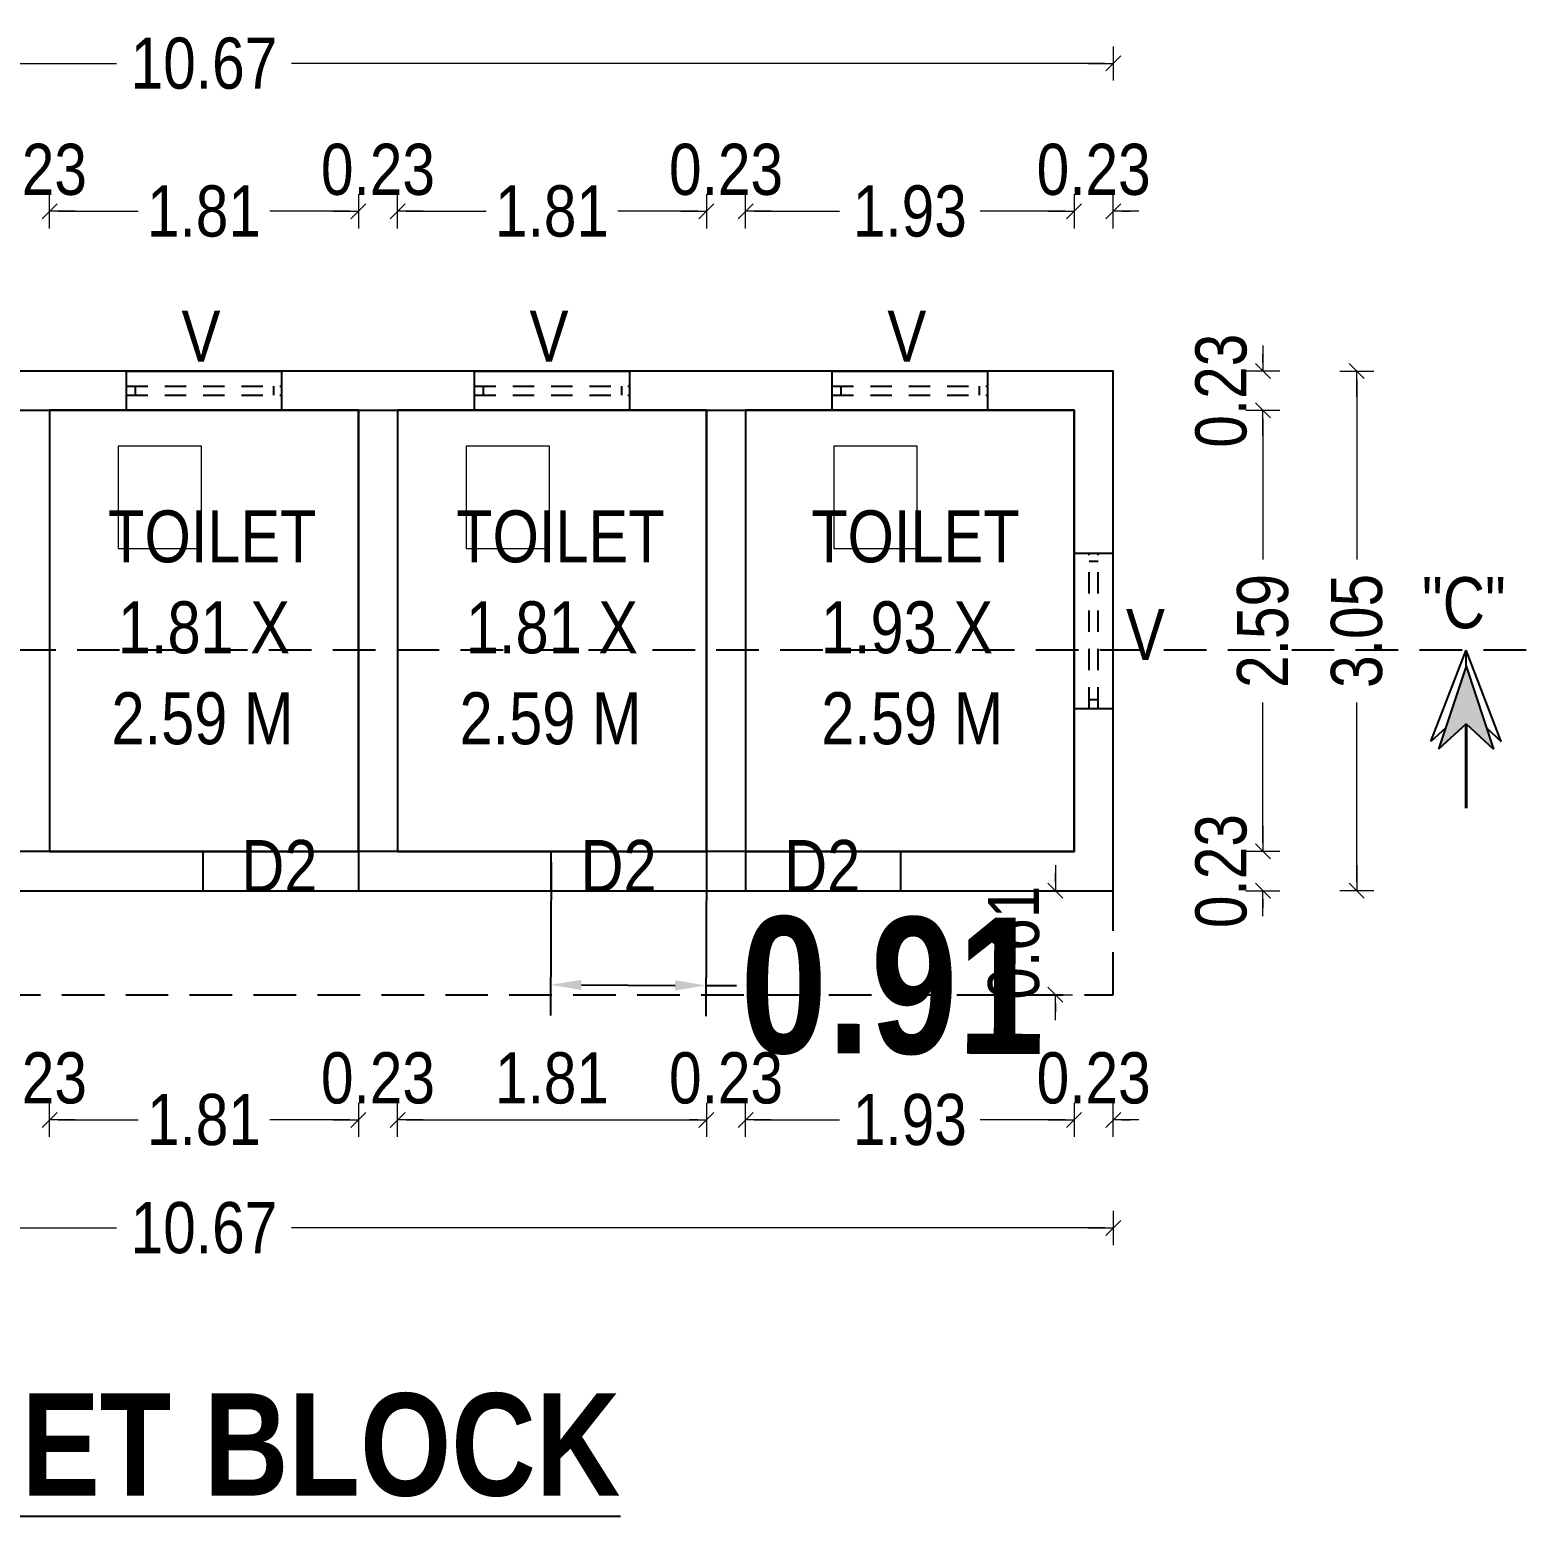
# Model space of a CAD drawing. Header units: metres. Extents: x 113452 to 113666, y -26183 to -26004.
# Drawn here: x 113593.18 to 113601.95, y -26040.42 to -26031.7 of the extents above; entities that cross this region are included whole.
import ezdxf
from ezdxf.enums import TextEntityAlignment as Align

# ---------------------------------------------------------------- set-up
doc = ezdxf.new("R2010")
doc.units = ezdxf.units.M
doc.header["$MEASUREMENT"] = 0
doc.header["$PDMODE"] = 35
doc.linetypes.add('DASHED2', pattern=[0.375, 0.25, -0.125])
for name, color, linetype, lineweight in [('03-DVW', 6, 'Continuous', 0), ('BLK_2_FLR_0_WASH', 243, 'Continuous', 5), ('Dimension', 3, 'Continuous', 13)]:
    doc.layers.add(name, color=color, linetype=linetype, lineweight=lineweight)
doc.layers.add('BLK_2_FLR_0_BLT_UP_AREA', color=26, linetype='Continuous', plot=False)
for name, color, linetype in [('BLK_2_FLR_0_CARPET_AREA', 25, 'Continuous'), ('BLK_2_FLR_0_EXIT_WIDTH_DOOR', 2, 'Continuous'), ('BLK_2_FLR_0_WC_BATH', 223, 'Continuous'), ('Grid Line', 8, 'Continuous'), ('Window', 34, 'Continuous')]:
    doc.layers.add(name, color=color, linetype=linetype)
doc.styles.add('Arial', font='swissc.ttf')
doc.styles.add('IT', font='times.ttf', dxfattribs={"height": 12})
doc.styles.get("Standard").update_dxf_attribs({"font": 'swisscb.ttf'})
doc.dimstyles.new('FLOOR DIM BUILDING DIM', dxfattribs={"dimtxt": 0.3, "dimasz": 0.05, "dimexe": 0.075, "dimexo": 0.3, "dimgap": 0.09, "dimtad": 0, "dimzin": 3, "dimdsep": 46, "dimtxsty": 'Arial', "dimblk": 'JM1', "dimcen": -0.09, "dimse1": 1, "dimse2": 1, "dimclrd": 5, "dimclre": 250, "dimclrt": 3, "dimazin": 0, "dimtfac": 0.65, "dimtix": 1, "dimtofl": 0, "dimtmove": 0, "dimatfit": 2, "dimfxl": 0, "dimfrac": 1, "dimtolj": 1, "dimlwd": 18, "dimlwe": -1, "dimarcsym": 0})
doc.dimstyles.get("Standard").update_dxf_attribs({"dimtxt": 1.5, "dimasz": 0.18, "dimexe": 0.18, "dimexo": 0.0625, "dimgap": 0.09, "dimtad": 0, "dimzin": 0, "dimdsep": 46, "dimtxsty": 'Standard', "dimcen": 0.09, "dimse1": 1, "dimse2": 1, "dimsd1": 1, "dimsd2": 1, "dimclrt": 256, "dimadec": 0, "dimazin": 0, "dimtfac": 1, "dimtofl": 0, "dimtmove": 0, "dimatfit": 3, "dimfxl": 0, "dimtolj": 1, "dimtzin": 0, "dimarcsym": 0})

# ---------------------------------------------------------------- blocks, each defined once
blk = doc.blocks.new('0900')
at = {"layer": 'Window', "color": 1, "linetype": 'ByBlock'}
for p, q in [((114426.1372, -26049.7808), (114426.1372, -26048.8708)), ((114426.1372, -26048.8708), (114426.3672, -26048.8708)), ((114426.3672, -26048.8708), (114426.3672, -26049.7808)), ((114426.2261, -26048.9182), (114426.2783, -26048.9182)), ((114426.2261, -26049.73), (114426.2783, -26049.73)), ((114426.3672, -26049.7808), (114426.1372, -26049.7808))]:
    blk.add_line(p, q, dxfattribs=at)
at = {"layer": 'Window', "linetype": 'DASHED2', "ltscale": 0.5}
for p, q in [((114426.2261, -26049.7808), (114426.2261, -26048.8708)), ((114426.2783, -26049.7808), (114426.2783, -26048.8708))]:
    blk.add_line(p, q, dxfattribs=at)
blk = doc.blocks.new('JM1')
at = {"color": 2}
for p, q in [((0, 2), (0, -2)), ((-3, 0), (0, 0)), ((-0.88, -0.88), (0.88, 0.88))]:
    blk.add_line(p, q, dxfattribs=at)
blk = doc.blocks.new('*D177')
at = {"layer": 'Defpoints', "color": 0, "ltscale": 0.3}
for p in [(113593.2917, -26032.7621), (113593.0617, -26033.9295), (113593.2917, -26033.9295)]:
    blk.add_point(p, dxfattribs=at)
at = {"layer": 'Dimension', "color": 5, "lineweight": 18, "ltscale": 0.3}
for p, q in [((113593.0117, -26032.7621), (113592.9617, -26032.7621)), ((113593.3417, -26032.7621), (113593.3917, -26032.7621))]:
    blk.add_line(p, q, dxfattribs=at)
at = {"layer": 'Dimension', "color": 5, "lineweight": 18, "ltscale": 0.3, "xscale": 0.05, "yscale": 0.05, "zscale": 0.05}
blk.add_blockref('JM1', (113593.0617, -26032.7621), dxfattribs=at)
at = {"layer": 'Dimension', "color": 5, "lineweight": 18, "ltscale": 0.3, "xscale": 0.05, "yscale": 0.05, "zscale": 0.05, "rotation": 180}
blk.add_blockref('JM1', (113593.2917, -26032.7621), dxfattribs=at)
at = {"layer": 'Dimension', "color": 3, "ltscale": 0.3, "insert": (113593.1767, -26032.5179), "char_height": 0.3, "attachment_point": 5, "style": 'Arial'}
blk.add_mtext('\\A1;0.23', dxfattribs=at)
blk = doc.blocks.new('*D178')
at = {"layer": 'Defpoints', "color": 0, "ltscale": 0.3}
for p in [(113595.1033, -26032.7621), (113593.2917, -26033.9295), (113595.1033, -26033.9295)]:
    blk.add_point(p, dxfattribs=at)
at = {"layer": 'Dimension', "color": 5, "lineweight": 18, "ltscale": 0.3}
for p, q in [((113593.3417, -26032.7621), (113593.8109, -26032.7621)), ((113595.0533, -26032.7621), (113594.5841, -26032.7621))]:
    blk.add_line(p, q, dxfattribs=at)
at = {"layer": 'Dimension', "color": 5, "lineweight": 18, "ltscale": 0.3, "xscale": 0.05, "yscale": 0.05, "zscale": 0.05, "rotation": 180}
blk.add_blockref('JM1', (113593.2917, -26032.7621), dxfattribs=at)
at = {"layer": 'Dimension', "color": 5, "lineweight": 18, "ltscale": 0.3, "xscale": 0.05, "yscale": 0.05, "zscale": 0.05}
blk.add_blockref('JM1', (113595.1033, -26032.7621), dxfattribs=at)
at = {"layer": 'Dimension', "color": 3, "ltscale": 0.3, "insert": (113594.1975, -26032.7621), "char_height": 0.3, "attachment_point": 5, "style": 'Arial'}
blk.add_mtext('\\A1;1.81', dxfattribs=at)
blk = doc.blocks.new('*D179')
at = {"layer": 'Defpoints', "color": 0, "ltscale": 0.3}
for p in [(113595.3333, -26032.7621), (113595.1033, -26033.9295), (113595.3333, -26033.9295)]:
    blk.add_point(p, dxfattribs=at)
at = {"layer": 'Dimension', "color": 5, "lineweight": 18, "ltscale": 0.3}
for p, q in [((113595.0533, -26032.7621), (113595.0033, -26032.7621)), ((113595.3833, -26032.7621), (113595.4333, -26032.7621))]:
    blk.add_line(p, q, dxfattribs=at)
at = {"layer": 'Dimension', "color": 5, "lineweight": 18, "ltscale": 0.3, "xscale": 0.05, "yscale": 0.05, "zscale": 0.05}
blk.add_blockref('JM1', (113595.1033, -26032.7621), dxfattribs=at)
at = {"layer": 'Dimension', "color": 5, "lineweight": 18, "ltscale": 0.3, "xscale": 0.05, "yscale": 0.05, "zscale": 0.05, "rotation": 180}
blk.add_blockref('JM1', (113595.3333, -26032.7621), dxfattribs=at)
at = {"layer": 'Dimension', "color": 3, "ltscale": 0.3, "insert": (113595.2183, -26032.5179), "char_height": 0.3, "attachment_point": 5, "style": 'Arial'}
blk.add_mtext('\\A1;0.23', dxfattribs=at)
blk = doc.blocks.new('*D180')
at = {"layer": 'Defpoints', "color": 0, "ltscale": 0.3}
for p in [(113597.1449, -26032.7621), (113595.3333, -26033.9295), (113597.1449, -26033.9295)]:
    blk.add_point(p, dxfattribs=at)
at = {"layer": 'Dimension', "color": 5, "lineweight": 18, "ltscale": 0.3}
for p, q in [((113595.3833, -26032.7621), (113595.8525, -26032.7621)), ((113597.0949, -26032.7621), (113596.6257, -26032.7621))]:
    blk.add_line(p, q, dxfattribs=at)
at = {"layer": 'Dimension', "color": 5, "lineweight": 18, "ltscale": 0.3, "xscale": 0.05, "yscale": 0.05, "zscale": 0.05, "rotation": 180}
blk.add_blockref('JM1', (113595.3333, -26032.7621), dxfattribs=at)
at = {"layer": 'Dimension', "color": 5, "lineweight": 18, "ltscale": 0.3, "xscale": 0.05, "yscale": 0.05, "zscale": 0.05}
blk.add_blockref('JM1', (113597.1449, -26032.7621), dxfattribs=at)
at = {"layer": 'Dimension', "color": 3, "ltscale": 0.3, "insert": (113596.2391, -26032.7621), "char_height": 0.3, "attachment_point": 5, "style": 'Arial'}
blk.add_mtext('\\A1;1.81', dxfattribs=at)
blk = doc.blocks.new('*D181')
at = {"layer": 'Defpoints', "color": 0, "ltscale": 0.3}
for p in [(113597.3749, -26032.7621), (113597.1449, -26033.9295), (113597.3749, -26033.9295)]:
    blk.add_point(p, dxfattribs=at)
at = {"layer": 'Dimension', "color": 5, "lineweight": 18, "ltscale": 0.3}
for p, q in [((113597.0949, -26032.7621), (113597.0449, -26032.7621)), ((113597.4249, -26032.7621), (113597.4749, -26032.7621))]:
    blk.add_line(p, q, dxfattribs=at)
at = {"layer": 'Dimension', "color": 5, "lineweight": 18, "ltscale": 0.3, "xscale": 0.05, "yscale": 0.05, "zscale": 0.05}
blk.add_blockref('JM1', (113597.1449, -26032.7621), dxfattribs=at)
at = {"layer": 'Dimension', "color": 5, "lineweight": 18, "ltscale": 0.3, "xscale": 0.05, "yscale": 0.05, "zscale": 0.05, "rotation": 180}
blk.add_blockref('JM1', (113597.3749, -26032.7621), dxfattribs=at)
at = {"layer": 'Dimension', "color": 3, "ltscale": 0.3, "insert": (113597.2599, -26032.5179), "char_height": 0.3, "attachment_point": 5, "style": 'Arial'}
blk.add_mtext('\\A1;0.23', dxfattribs=at)
blk = doc.blocks.new('*D182')
at = {"layer": 'Defpoints', "color": 0, "ltscale": 0.3}
for p in [(113599.3015, -26032.7621), (113597.3749, -26033.9295), (113599.3015, -26033.9295)]:
    blk.add_point(p, dxfattribs=at)
at = {"layer": 'Dimension', "color": 5, "lineweight": 18, "ltscale": 0.3}
for p, q in [((113597.4249, -26032.7621), (113597.925, -26032.7621)), ((113599.2515, -26032.7621), (113598.7514, -26032.7621))]:
    blk.add_line(p, q, dxfattribs=at)
at = {"layer": 'Dimension', "color": 5, "lineweight": 18, "ltscale": 0.3, "xscale": 0.05, "yscale": 0.05, "zscale": 0.05, "rotation": 180}
blk.add_blockref('JM1', (113597.3749, -26032.7621), dxfattribs=at)
at = {"layer": 'Dimension', "color": 5, "lineweight": 18, "ltscale": 0.3, "xscale": 0.05, "yscale": 0.05, "zscale": 0.05}
blk.add_blockref('JM1', (113599.3015, -26032.7621), dxfattribs=at)
at = {"layer": 'Dimension', "color": 3, "ltscale": 0.3, "insert": (113598.3382, -26032.7621), "char_height": 0.3, "attachment_point": 5, "style": 'Arial'}
blk.add_mtext('\\A1;1.93', dxfattribs=at)
blk = doc.blocks.new('*D183')
at = {"layer": 'Defpoints', "color": 0, "ltscale": 0.3}
for p in [(113599.5315, -26032.7621), (113599.5315, -26033.6995), (113599.3015, -26033.9295)]:
    blk.add_point(p, dxfattribs=at)
at = {"layer": 'Dimension', "color": 5, "lineweight": 18, "ltscale": 0.3}
for p, q in [((113599.2515, -26032.7621), (113599.2015, -26032.7621)), ((113599.5815, -26032.7621), (113599.6315, -26032.7621))]:
    blk.add_line(p, q, dxfattribs=at)
at = {"layer": 'Dimension', "color": 5, "lineweight": 18, "ltscale": 0.3, "xscale": 0.05, "yscale": 0.05, "zscale": 0.05}
blk.add_blockref('JM1', (113599.3015, -26032.7621), dxfattribs=at)
at = {"layer": 'Dimension', "color": 5, "lineweight": 18, "ltscale": 0.3, "xscale": 0.05, "yscale": 0.05, "zscale": 0.05, "rotation": 180}
blk.add_blockref('JM1', (113599.5315, -26032.7621), dxfattribs=at)
at = {"layer": 'Dimension', "color": 3, "ltscale": 0.3, "insert": (113599.4165, -26032.5179), "char_height": 0.3, "attachment_point": 5, "style": 'Arial'}
blk.add_mtext('\\A1;0.23', dxfattribs=at)
blk = doc.blocks.new('*D184')
at = {"layer": 'Defpoints', "color": 0, "ltscale": 0.3}
for p in [(113588.8635, -26031.8949), (113588.8635, -26033.6995), (113599.5315, -26033.6995)]:
    blk.add_point(p, dxfattribs=at)
at = {"layer": 'Dimension', "color": 5, "lineweight": 18, "ltscale": 0.3}
for p, q in [((113588.9135, -26031.8949), (113593.6842, -26031.8949)), ((113599.4815, -26031.8949), (113594.7108, -26031.8949))]:
    blk.add_line(p, q, dxfattribs=at)
at = {"layer": 'Dimension', "color": 5, "lineweight": 18, "ltscale": 0.3, "xscale": 0.05, "yscale": 0.05, "zscale": 0.05, "rotation": 180}
blk.add_blockref('JM1', (113588.8635, -26031.8949), dxfattribs=at)
at = {"layer": 'Dimension', "color": 5, "lineweight": 18, "ltscale": 0.3, "xscale": 0.05, "yscale": 0.05, "zscale": 0.05}
blk.add_blockref('JM1', (113599.5315, -26031.8949), dxfattribs=at)
at = {"layer": 'Dimension', "color": 3, "ltscale": 0.3, "insert": (113594.1975, -26031.8949), "char_height": 0.3, "attachment_point": 5, "style": 'Arial'}
blk.add_mtext('\\A1;10.67', dxfattribs=at)
blk = doc.blocks.new('*D95')
at = {"layer": 'Defpoints', "color": 0, "ltscale": 0.3}
for p in [(113599.5315, -26033.6995), (113599.3015, -26033.9295), (113600.4092, -26033.9295)]:
    blk.add_point(p, dxfattribs=at)
at = {"layer": 'Dimension', "color": 5, "lineweight": 18, "ltscale": 0.3}
for p, q in [((113600.4092, -26033.6495), (113600.4092, -26033.5995)), ((113600.4092, -26033.9795), (113600.4092, -26034.0295))]:
    blk.add_line(p, q, dxfattribs=at)
at = {"layer": 'Dimension', "color": 5, "lineweight": 18, "ltscale": 0.3, "xscale": 0.05, "yscale": 0.05, "zscale": 0.05}
for p, rotation in [((113600.4092, -26033.6995), 270), ((113600.4092, -26033.9295), 90)]:
    blk.add_blockref('JM1', p, dxfattribs=dict(at, rotation=rotation))
at = {"layer": 'Dimension', "color": 3, "ltscale": 0.3, "insert": (113600.165, -26033.8145), "char_height": 0.3, "attachment_point": 5, "rotation": 90, "style": 'Arial'}
blk.add_mtext('\\A1;0.23', dxfattribs=at)
blk = doc.blocks.new('*D96')
at = {"layer": 'Defpoints', "color": 0, "ltscale": 0.3}
for p in [(113599.3015, -26033.9295), (113599.3015, -26036.5175), (113600.4092, -26036.5175)]:
    blk.add_point(p, dxfattribs=at)
at = {"layer": 'Dimension', "color": 5, "lineweight": 18, "ltscale": 0.3}
for p, q in [((113600.4092, -26033.9795), (113600.4092, -26034.8045)), ((113600.4092, -26036.4675), (113600.4092, -26035.6426))]:
    blk.add_line(p, q, dxfattribs=at)
at = {"layer": 'Dimension', "color": 5, "lineweight": 18, "ltscale": 0.3, "xscale": 0.05, "yscale": 0.05, "zscale": 0.05}
for p, rotation in [((113600.4092, -26033.9295), 90), ((113600.4092, -26036.5175), 270)]:
    blk.add_blockref('JM1', p, dxfattribs=dict(at, rotation=rotation))
at = {"layer": 'Dimension', "color": 3, "ltscale": 0.3, "insert": (113600.4092, -26035.2235), "char_height": 0.3, "attachment_point": 5, "rotation": 90, "style": 'Arial'}
blk.add_mtext('\\A1;2.59', dxfattribs=at)
blk = doc.blocks.new('*D97')
at = {"layer": 'Defpoints', "color": 0, "ltscale": 0.3}
for p in [(113599.3015, -26036.5175), (113599.5315, -26036.7475), (113600.4092, -26036.7475)]:
    blk.add_point(p, dxfattribs=at)
at = {"layer": 'Dimension', "color": 5, "lineweight": 18, "ltscale": 0.3}
for p, q in [((113600.4092, -26036.4675), (113600.4092, -26036.4175)), ((113600.4092, -26036.7975), (113600.4092, -26036.8475))]:
    blk.add_line(p, q, dxfattribs=at)
at = {"layer": 'Dimension', "color": 5, "lineweight": 18, "ltscale": 0.3, "xscale": 0.05, "yscale": 0.05, "zscale": 0.05}
for p, rotation in [((113600.4092, -26036.5175), 270), ((113600.4092, -26036.7475), 90)]:
    blk.add_blockref('JM1', p, dxfattribs=dict(at, rotation=rotation))
at = {"layer": 'Dimension', "color": 3, "ltscale": 0.3, "insert": (113600.165, -26036.6325), "char_height": 0.3, "attachment_point": 5, "rotation": 90, "style": 'Arial'}
blk.add_mtext('\\A1;0.23', dxfattribs=at)
blk = doc.blocks.new('*D98')
at = {"layer": 'Defpoints', "color": 0, "ltscale": 0.3}
for p in [(113599.5315, -26033.6995), (113600.9602, -26033.6995), (113599.5315, -26036.7475)]:
    blk.add_point(p, dxfattribs=at)
at = {"layer": 'Dimension', "color": 5, "lineweight": 18, "ltscale": 0.3}
for p, q in [((113600.9602, -26033.7495), (113600.9602, -26034.8042)), ((113600.9602, -26036.6975), (113600.9602, -26035.6429))]:
    blk.add_line(p, q, dxfattribs=at)
at = {"layer": 'Dimension', "color": 5, "lineweight": 18, "ltscale": 0.3, "xscale": 0.05, "yscale": 0.05, "zscale": 0.05}
for p, rotation in [((113600.9602, -26033.6995), 90), ((113600.9602, -26036.7475), 270)]:
    blk.add_blockref('JM1', p, dxfattribs=dict(at, rotation=rotation))
at = {"layer": 'Dimension', "color": 3, "ltscale": 0.3, "insert": (113600.9602, -26035.2235), "char_height": 0.3, "attachment_point": 5, "rotation": 90, "style": 'Arial'}
blk.add_mtext('\\A1;3.05', dxfattribs=at)
blk = doc.blocks.new('*D188')
at = {"layer": 'Defpoints', "color": 0, "ltscale": 0.3}
for p in [(113593.0617, -26036.5175), (113593.2917, -26036.5175), (113593.2917, -26038.0918)]:
    blk.add_point(p, dxfattribs=at)
at = {"layer": 'Dimension', "color": 5, "lineweight": 18, "ltscale": 0.3}
for p, q in [((113593.0117, -26038.0918), (113592.9617, -26038.0918)), ((113593.3417, -26038.0918), (113593.3917, -26038.0918))]:
    blk.add_line(p, q, dxfattribs=at)
at = {"layer": 'Dimension', "color": 5, "lineweight": 18, "ltscale": 0.3, "xscale": 0.05, "yscale": 0.05, "zscale": 0.05}
blk.add_blockref('JM1', (113593.0617, -26038.0918), dxfattribs=at)
at = {"layer": 'Dimension', "color": 5, "lineweight": 18, "ltscale": 0.3, "xscale": 0.05, "yscale": 0.05, "zscale": 0.05, "rotation": 180}
blk.add_blockref('JM1', (113593.2917, -26038.0918), dxfattribs=at)
at = {"layer": 'Dimension', "color": 3, "ltscale": 0.3, "insert": (113593.1767, -26037.8476), "char_height": 0.3, "attachment_point": 5, "style": 'Arial'}
blk.add_mtext('\\A1;0.23', dxfattribs=at)
blk = doc.blocks.new('*D100')
at = {"layer": 'Defpoints', "color": 0, "ltscale": 0.3}
for p in [(113593.2917, -26036.5175), (113595.1033, -26036.7475), (113595.1033, -26038.0918)]:
    blk.add_point(p, dxfattribs=at)
at = {"layer": 'Dimension', "color": 5, "lineweight": 18, "ltscale": 0.3}
for p, q in [((113593.3417, -26038.0918), (113593.8109, -26038.0918)), ((113595.0533, -26038.0918), (113594.5841, -26038.0918))]:
    blk.add_line(p, q, dxfattribs=at)
at = {"layer": 'Dimension', "color": 5, "lineweight": 18, "ltscale": 0.3, "xscale": 0.05, "yscale": 0.05, "zscale": 0.05, "rotation": 180}
blk.add_blockref('JM1', (113593.2917, -26038.0918), dxfattribs=at)
at = {"layer": 'Dimension', "color": 5, "lineweight": 18, "ltscale": 0.3, "xscale": 0.05, "yscale": 0.05, "zscale": 0.05}
blk.add_blockref('JM1', (113595.1033, -26038.0918), dxfattribs=at)
at = {"layer": 'Dimension', "color": 3, "ltscale": 0.3, "insert": (113594.1975, -26038.0918), "char_height": 0.3, "attachment_point": 5, "style": 'Arial'}
blk.add_mtext('\\A1;1.81', dxfattribs=at)
blk = doc.blocks.new('*D101')
at = {"layer": 'Defpoints', "color": 0, "ltscale": 0.3}
for p in [(113595.3333, -26036.5175), (113595.1033, -26036.7475), (113595.3333, -26038.0918)]:
    blk.add_point(p, dxfattribs=at)
at = {"layer": 'Dimension', "color": 5, "lineweight": 18, "ltscale": 0.3}
for p, q in [((113595.0533, -26038.0918), (113595.0033, -26038.0918)), ((113595.3833, -26038.0918), (113595.4333, -26038.0918))]:
    blk.add_line(p, q, dxfattribs=at)
at = {"layer": 'Dimension', "color": 5, "lineweight": 18, "ltscale": 0.3, "xscale": 0.05, "yscale": 0.05, "zscale": 0.05}
blk.add_blockref('JM1', (113595.1033, -26038.0918), dxfattribs=at)
at = {"layer": 'Dimension', "color": 5, "lineweight": 18, "ltscale": 0.3, "xscale": 0.05, "yscale": 0.05, "zscale": 0.05, "rotation": 180}
blk.add_blockref('JM1', (113595.3333, -26038.0918), dxfattribs=at)
at = {"layer": 'Dimension', "color": 3, "ltscale": 0.3, "insert": (113595.2183, -26037.8476), "char_height": 0.3, "attachment_point": 5, "style": 'Arial'}
blk.add_mtext('\\A1;0.23', dxfattribs=at)
blk = doc.blocks.new('*D189')
at = {"layer": 'Defpoints', "color": 0, "ltscale": 0.3}
for p in [(113595.3333, -26036.5175), (113597.1449, -26036.7475), (113597.1449, -26038.0918)]:
    blk.add_point(p, dxfattribs=at)
at = {"layer": 'Dimension', "color": 5, "lineweight": 18, "ltscale": 0.3}
blk.add_line((113595.3833, -26038.0918), (113597.0949, -26038.0918), dxfattribs=at)
at = {"layer": 'Dimension', "color": 5, "lineweight": 18, "ltscale": 0.3, "xscale": 0.05, "yscale": 0.05, "zscale": 0.05, "rotation": 180}
blk.add_blockref('JM1', (113595.3333, -26038.0918), dxfattribs=at)
at = {"layer": 'Dimension', "color": 5, "lineweight": 18, "ltscale": 0.3, "xscale": 0.05, "yscale": 0.05, "zscale": 0.05}
blk.add_blockref('JM1', (113597.1449, -26038.0918), dxfattribs=at)
at = {"layer": 'Dimension', "color": 3, "ltscale": 0.3, "insert": (113596.2391, -26037.8478), "char_height": 0.3, "attachment_point": 5, "style": 'Arial'}
blk.add_mtext('\\A1;1.81', dxfattribs=at)
blk = doc.blocks.new('*D190')
at = {"layer": 'Defpoints', "color": 0, "ltscale": 0.3}
for p in [(113597.1449, -26036.7475), (113597.3749, -26036.7475), (113597.3749, -26038.0918)]:
    blk.add_point(p, dxfattribs=at)
at = {"layer": 'Dimension', "color": 5, "lineweight": 18, "ltscale": 0.3}
for p, q in [((113597.0949, -26038.0918), (113597.0449, -26038.0918)), ((113597.4249, -26038.0918), (113597.4749, -26038.0918))]:
    blk.add_line(p, q, dxfattribs=at)
at = {"layer": 'Dimension', "color": 5, "lineweight": 18, "ltscale": 0.3, "xscale": 0.05, "yscale": 0.05, "zscale": 0.05}
blk.add_blockref('JM1', (113597.1449, -26038.0918), dxfattribs=at)
at = {"layer": 'Dimension', "color": 5, "lineweight": 18, "ltscale": 0.3, "xscale": 0.05, "yscale": 0.05, "zscale": 0.05, "rotation": 180}
blk.add_blockref('JM1', (113597.3749, -26038.0918), dxfattribs=at)
at = {"layer": 'Dimension', "color": 3, "ltscale": 0.3, "insert": (113597.2599, -26037.8476), "char_height": 0.3, "attachment_point": 5, "style": 'Arial'}
blk.add_mtext('\\A1;0.23', dxfattribs=at)
blk = doc.blocks.new('*D191')
at = {"layer": 'Defpoints', "color": 0, "ltscale": 0.3}
for p in [(113599.3015, -26036.5175), (113597.3749, -26036.7475), (113599.3015, -26038.0918)]:
    blk.add_point(p, dxfattribs=at)
at = {"layer": 'Dimension', "color": 5, "lineweight": 18, "ltscale": 0.3}
for p, q in [((113597.4249, -26038.0918), (113597.925, -26038.0918)), ((113599.2515, -26038.0918), (113598.7514, -26038.0918))]:
    blk.add_line(p, q, dxfattribs=at)
at = {"layer": 'Dimension', "color": 5, "lineweight": 18, "ltscale": 0.3, "xscale": 0.05, "yscale": 0.05, "zscale": 0.05, "rotation": 180}
blk.add_blockref('JM1', (113597.3749, -26038.0918), dxfattribs=at)
at = {"layer": 'Dimension', "color": 5, "lineweight": 18, "ltscale": 0.3, "xscale": 0.05, "yscale": 0.05, "zscale": 0.05}
blk.add_blockref('JM1', (113599.3015, -26038.0918), dxfattribs=at)
at = {"layer": 'Dimension', "color": 3, "ltscale": 0.3, "insert": (113598.3382, -26038.0918), "char_height": 0.3, "attachment_point": 5, "style": 'Arial'}
blk.add_mtext('\\A1;1.93', dxfattribs=at)
blk = doc.blocks.new('*D102')
at = {"layer": 'Defpoints', "color": 0, "ltscale": 0.3}
for p in [(113599.3015, -26036.5175), (113599.5315, -26036.7475), (113599.5315, -26038.0918)]:
    blk.add_point(p, dxfattribs=at)
at = {"layer": 'Dimension', "color": 5, "lineweight": 18, "ltscale": 0.3}
for p, q in [((113599.2515, -26038.0918), (113599.2015, -26038.0918)), ((113599.5815, -26038.0918), (113599.6315, -26038.0918))]:
    blk.add_line(p, q, dxfattribs=at)
at = {"layer": 'Dimension', "color": 5, "lineweight": 18, "ltscale": 0.3, "xscale": 0.05, "yscale": 0.05, "zscale": 0.05}
blk.add_blockref('JM1', (113599.3015, -26038.0918), dxfattribs=at)
at = {"layer": 'Dimension', "color": 5, "lineweight": 18, "ltscale": 0.3, "xscale": 0.05, "yscale": 0.05, "zscale": 0.05, "rotation": 180}
blk.add_blockref('JM1', (113599.5315, -26038.0918), dxfattribs=at)
at = {"layer": 'Dimension', "color": 3, "ltscale": 0.3, "insert": (113599.4165, -26037.8476), "char_height": 0.3, "attachment_point": 5, "style": 'Arial'}
blk.add_mtext('\\A1;0.23', dxfattribs=at)
blk = doc.blocks.new('*D103')
at = {"layer": 'Defpoints', "color": 0, "ltscale": 0.3}
for p in [(113588.8635, -26036.7475), (113599.5315, -26036.7475), (113588.8635, -26038.7261)]:
    blk.add_point(p, dxfattribs=at)
at = {"layer": 'Dimension', "color": 5, "lineweight": 18, "ltscale": 0.3}
for p, q in [((113588.9135, -26038.7261), (113593.6842, -26038.7261)), ((113599.4815, -26038.7261), (113594.7108, -26038.7261))]:
    blk.add_line(p, q, dxfattribs=at)
at = {"layer": 'Dimension', "color": 5, "lineweight": 18, "ltscale": 0.3, "xscale": 0.05, "yscale": 0.05, "zscale": 0.05, "rotation": 180}
blk.add_blockref('JM1', (113588.8635, -26038.7261), dxfattribs=at)
at = {"layer": 'Dimension', "color": 5, "lineweight": 18, "ltscale": 0.3, "xscale": 0.05, "yscale": 0.05, "zscale": 0.05}
blk.add_blockref('JM1', (113599.5315, -26038.7261), dxfattribs=at)
at = {"layer": 'Dimension', "color": 3, "ltscale": 0.3, "insert": (113594.1975, -26038.7261), "char_height": 0.3, "attachment_point": 5, "style": 'Arial'}
blk.add_mtext('\\A1;10.67', dxfattribs=at)
blk = doc.blocks.new('SECTION CUT POINTER')
h = blk.add_hatch(color=256)
h.dxf.hatch_style = 1
h.paths.add_polyline_path([(0, 0.55), (-0.261, -0.24), (0, 0), (0.261, -0.24)])
at = {"linetype": 'Continuous', "ltscale": 250}
for p, q in [((-0.334, -0.167), (0, 0.7)), ((0.334, -0.167), (0, 0.7)), ((0, 0.55), (-0.261, -0.24)), ((0, 0.55), (0.261, -0.24)), ((0, 0), (-0.261, -0.24)), ((0, 0), (0.261, -0.24)), ((-0.193, -0.037), (-0.334, -0.167)), ((-0.146, -0.134), (-0.13, -0.119)), ((0.193, -0.037), (0.334, -0.167))]:
    blk.add_line(p, q, dxfattribs=at)
blk.add_line((0, 0.55), (0, 0.7))
at = {"const_width": 0.03}
blk.add_lwpolyline([(0, 0), (0, -0.8)], dxfattribs=at)
blk = doc.blocks.new('*D194')
at = {"layer": 'Defpoints', "color": 0, "ltscale": 0.3}
for p in [(113599.1926, -26036.7475), (113599.5315, -26036.7475), (113599.5315, -26037.3575)]:
    blk.add_point(p, dxfattribs=at)
at = {"layer": 'Dimension', "color": 5, "lineweight": 18, "ltscale": 0.3}
for p, q in [((113599.1926, -26036.6975), (113599.1926, -26036.6475)), ((113599.1926, -26037.4075), (113599.1926, -26037.4575))]:
    blk.add_line(p, q, dxfattribs=at)
at = {"layer": 'Dimension', "color": 5, "lineweight": 18, "ltscale": 0.3, "xscale": 0.05, "yscale": 0.05, "zscale": 0.05}
for p, rotation in [((113599.1926, -26036.7475), 270), ((113599.1926, -26037.3575), 90)]:
    blk.add_blockref('JM1', p, dxfattribs=dict(at, rotation=rotation))
at = {"layer": 'Dimension', "color": 3, "ltscale": 0.3, "insert": (113598.9486, -26037.0525), "char_height": 0.3, "attachment_point": 5, "rotation": 90, "style": 'Arial'}
blk.add_mtext('\\A1;0.61', dxfattribs=at)
blk = doc.blocks.new('*D333')
at = {"layer": 'BLK_2_FLR_0_EXIT_WIDTH_DOOR', "color": 0, "lineweight": -2}
for p, q in [((113596.2346, -26036.58), (113596.2308, -26037.4796)), ((113597.1446, -26036.58), (113597.1408, -26037.4836)), ((113596.4115, -26037.3004), (113596.9615, -26037.3028)), ((113597.1415, -26037.3036), (113597.3215, -26037.3043))]:
    blk.add_line(p, q, dxfattribs=at)
at = {"layer": 'BLK_2_FLR_0_EXIT_WIDTH_DOOR', "color": 0}
for points in [[(113596.4117, -26037.2704), (113596.4114, -26037.3304), (113596.2315, -26037.2996)], [(113596.9617, -26037.2728), (113596.9614, -26037.3328), (113597.1415, -26037.3036)]]:
    blk.add_solid(points, dxfattribs=at)
at = {"layer": 'Defpoints', "color": 0}
for p in [(113596.2349, -26036.5175), (113597.1449, -26036.5175), (113597.1415, -26037.3036)]:
    blk.add_point(p, dxfattribs=at)
at = {"layer": 'BLK_2_FLR_0_EXIT_WIDTH_DOOR', "insert": (113598.2359, -26037.3083), "char_height": 0.8, "attachment_point": 5, "rotation": 359.75364}
blk.add_mtext('\\A1;0.91', dxfattribs=at)

msp = doc.modelspace()

# ---------------------------------------------------------------- linework, layer by layer
for p, q in [((113599.53151, -26033.69953), (113588.86351, -26033.69953)), ((113599.53151, -26036.74753), (113599.53151, -26033.69953)), ((113595.10331, -26033.92953), (113593.29171, -26033.92953)), ((113593.29171, -26033.92953), (113593.29171, -26036.51753)), ((113595.10331, -26033.92953), (113595.10331, -26036.74753)), ((113597.14491, -26033.92953), (113595.33331, -26033.92953)), ((113595.33331, -26033.92953), (113595.33331, -26036.51753)), ((113597.14491, -26033.92953), (113597.14491, -26036.74753)), ((113599.30151, -26033.92953), (113597.37491, -26033.92953)), ((113597.37491, -26033.92953), (113597.37491, -26036.74753)), ((113599.30151, -26036.51753), (113599.30151, -26033.92953)), ((113593.29171, -26036.51753), (113594.19331, -26036.51753)), ((113594.19331, -26036.74753), (113594.19331, -26036.51753)), ((113595.33331, -26036.51753), (113596.23491, -26036.51753)), ((113596.23491, -26036.74753), (113596.23491, -26036.51753)), ((113598.28491, -26036.51753), (113599.30151, -26036.51753)), ((113598.28491, -26036.74753), (113598.28491, -26036.51753)), ((113592.16011, -26036.74753), (113594.19331, -26036.74753)), ((113595.10331, -26036.74753), (113596.23491, -26036.74753)), ((113597.14491, -26036.74753), (113597.37491, -26036.74753)), ((113598.28491, -26036.74753), (113599.53151, -26036.74753))]:
    msp.add_line(p, q)
at = {"layer": 'BLK_2_FLR_0_BLT_UP_AREA', "color": 59, "linetype": 'Continuous'}
msp.add_lwpolyline([(113599.53151, -26036.74753), (113599.53151, -26033.69953), (113588.86351, -26033.69953), (113588.86351, -26036.74753)], close=True, dxfattribs=at)
at = {"layer": 'BLK_2_FLR_0_CARPET_AREA', "ltscale": 0.3}
msp.add_lwpolyline([(113589.09351, -26033.92953), (113599.30151, -26033.92953), (113599.30151, -26036.51753), (113589.09351, -26036.51753)], close=True, dxfattribs=at)
at = {"layer": 'BLK_2_FLR_0_WASH', "color": 55, "elevation": 0}
for points in [[(113593.69342, -26034.1392), (113593.69342, -26034.7392), (113594.1834, -26034.7392), (113594.1834, -26034.1392)], [(113595.73502, -26034.1392), (113595.73502, -26034.7392), (113596.225, -26034.7392), (113596.225, -26034.1392)], [(113597.89162, -26034.1392), (113597.89162, -26034.7392), (113598.3816, -26034.7392), (113598.3816, -26034.1392)]]:
    msp.add_lwpolyline(points, close=True, dxfattribs=at)
at = {"layer": 'BLK_2_FLR_0_WC_BATH', "color": 223}
for points in [[(113593.29171, -26036.51753), (113595.10331, -26036.51753), (113595.10331, -26033.92953), (113593.29171, -26033.92953)], [(113595.33331, -26036.51753), (113597.14491, -26036.51753), (113597.14491, -26033.92953), (113595.33331, -26033.92953)], [(113597.37491, -26036.51753), (113599.30151, -26036.51753), (113599.30151, -26033.92953), (113597.37491, -26033.92953)]]:
    msp.add_lwpolyline(points, close=True, dxfattribs=at)
at = {"layer": 'Grid Line', "linetype": 'DASHED2'}
for p, q in [((113601.95308, -26035.33674), (113586.14865, -26035.33674)), ((113599.53151, -26037.35753), (113599.53151, -26036.74753)), ((113588.86351, -26037.35753), (113599.53151, -26037.35753))]:
    msp.add_line(p, q, dxfattribs=at)

# ---------------------------------------------------------------- block references
at = {"xscale": -0.6180100651721203, "yscale": 0.6180100651721203, "zscale": 0.6180100651721203}
msp.add_blockref('SECTION CUT POINTER', (113601.60146, -26035.76935), dxfattribs=at)
at = {"layer": '03-DVW', "rotation": 269.9999999999999}
for p in [(139643.52329, 88392.43767), (139645.56489, 88392.43767), (139647.66399, 88392.43767)]:
    msp.add_blockref('0900', p, dxfattribs=at)
at = {"layer": '03-DVW', "xscale": -1}
msp.add_blockref('0900', (228025.66871, 14.10225), dxfattribs=at)

# ---------------------------------------------------------------- texts
at = {"style": 'Arial'}
msp.add_text('"C"', height=0.3, dxfattribs=at).set_placement((113601.58807, -26035.05821), align=Align.MIDDLE_CENTER)
at = {"char_height": 0.3, "width": 0.8163303, "attachment_point": 3, "style": 'Arial'}
for insert in [(113594.29483, -26033.34429), (113596.33643, -26033.34429), (113598.43553, -26033.34429), (113599.83487, -26035.09445)]:
    msp.add_mtext('{\\fSwis721 Cn BT|b0|i0|c0|p34;V}', dxfattribs=dict(at, insert=insert))
at = {"ltscale": 0.3, "char_height": 0.3048, "width": 2.2862769, "attachment_point": 1, "line_spacing_factor": 1.05, "style": 'IT'}
for s, insert in [('{\\fSwis721 Cn BT|b0|i0|c0|p34;\\W5.87098; \\W1;TOILET\\P{\\W6.458234; }1.81 X \\P{\\W6.07392; }2.59 M}', (113593.06548, -26034.51658)), ('{\\fSwis721 Cn BT|b0|i0|c0|p34;\\W5.87098; \\W1;TOILET\\P{\\W6.458234; }1.81 X \\P{\\W6.07392; }2.59 M}', (113595.10708, -26034.51658)), ('{\\fSwis721 Cn BT|b0|i0|c0|p34;\\W5.87098; \\W1;TOILET\\P{\\W6.458234; }1.93 X\\P{\\W5.477842; } 2.59 M}', (113597.18967, -26034.51657))]:
    msp.add_mtext(s, dxfattribs=dict(at, insert=insert))
at = {"linetype": 'Continuous', "char_height": 0.3048, "width": 0.8163303, "attachment_point": 3, "style": 'IT'}
for insert in [(113594.86335, -26036.4501), (113596.85255, -26036.4501), (113598.04734, -26036.4501)]:
    msp.add_mtext('{\\fSwis721 Cn BT|b0|i0|c0|p34;D2}', dxfattribs=dict(at, insert=insert))
at = {"insert": (113594.10132, -26040.00047), "char_height": 0.6, "attachment_point": 5}
msp.add_mtext('{\\LTOILET BLOCK }', dxfattribs=at)

# ---------------------------------------------------------------- dimensions: what is measured, and where the dimension line sits
at = {"layer": 'BLK_2_FLR_0_EXIT_WIDTH_DOOR'}
dim = msp.add_linear_dim(base=(113597.14153, -26037.30356), p1=(113596.23491, -26036.51753), p2=(113597.14491, -26036.51753), angle=359.753638, dimstyle='Standard', override={"dimtxt": 0.8, "dimse1": 0, "dimse2": 0, "dimsd1": 0, "dimsd2": 0}, dxfattribs=at)
dim.commit()
dim.dimension.update_dxf_attribs({"geometry": '*D333', "text_midpoint": (113598.23593, -26037.30826)})
at = {"layer": 'Dimension', "color": 6, "ltscale": 0.3}
for base, p1, p2, override, picture, middle in [((113588.86351, -26031.89486), (113599.53151, -26033.69953), (113588.86351, -26033.69953), {"dimtxt": 0.3, "dimpost": '\\X', "dimtmove": 1}, '*D184', (113594.19751, -26031.89486)), ((113593.29171, -26032.7621), (113593.06171, -26033.92953), (113593.29171, -26033.92953), {"dimtxt": 0.3, "dimtad": 3, "dimpost": '\\X'}, '*D177', (113593.17671, -26032.51791)), ((113595.33331, -26032.7621), (113595.10331, -26033.92953), (113595.33331, -26033.92953), {"dimtxt": 0.3, "dimtad": 3, "dimpost": '\\X'}, '*D179', (113595.21831, -26032.51791)), ((113597.37491, -26032.7621), (113597.14491, -26033.92953), (113597.37491, -26033.92953), {"dimtxt": 0.3, "dimtad": 3, "dimpost": '\\X'}, '*D181', (113597.25991, -26032.51791)), ((113599.53151, -26032.7621), (113599.30151, -26033.92953), (113599.53151, -26033.69953), {"dimtxt": 0.3, "dimtad": 3, "dimpost": '\\X'}, '*D183', (113599.41651, -26032.51791)), ((113595.10331, -26032.7621), (113593.29171, -26033.92953), (113595.10331, -26033.92953), {"dimtxt": 0.3, "dimpost": '\\X', "dimtmove": 1}, '*D178', (113594.19751, -26032.7621)), ((113597.14491, -26032.7621), (113595.33331, -26033.92953), (113597.14491, -26033.92953), {"dimtxt": 0.3, "dimpost": '\\X', "dimtmove": 1}, '*D180', (113596.23911, -26032.7621)), ((113599.30151, -26032.7621), (113597.37491, -26033.92953), (113599.30151, -26033.92953), {"dimtxt": 0.3, "dimpost": '\\X', "dimtmove": 1}, '*D182', (113598.33821, -26032.7621)), ((113593.29171, -26038.09183), (113593.06171, -26036.51753), (113593.29171, -26036.51753), {"dimtxt": 0.3, "dimtad": 3, "dimpost": '\\X'}, '*D188', (113593.17671, -26037.84764)), ((113595.10331, -26038.09183), (113593.29171, -26036.51753), (113595.10331, -26036.74753), {"dimtxt": 0.3, "dimpost": '\\X', "dimtmove": 1}, '*D100', (113594.19751, -26038.09183)), ((113595.33331, -26038.09183), (113595.10331, -26036.74753), (113595.33331, -26036.51753), {"dimtxt": 0.3, "dimtad": 3, "dimpost": '\\X'}, '*D101', (113595.21831, -26037.84764)), ((113597.14491, -26038.09183), (113595.33331, -26036.51753), (113597.14491, -26036.74753), {"dimtxt": 0.3, "dimtad": 3, "dimpost": '\\X'}, '*D189', (113596.23911, -26037.84783)), ((113599.30151, -26038.09183), (113597.37491, -26036.74753), (113599.30151, -26036.51753), {"dimtxt": 0.3, "dimpost": '\\X', "dimtmove": 1}, '*D191', (113598.33821, -26038.09183)), ((113599.53151, -26038.09183), (113599.30151, -26036.51753), (113599.53151, -26036.74753), {"dimtxt": 0.3, "dimtad": 3, "dimpost": '\\X'}, '*D102', (113599.41651, -26037.84764)), ((113588.86351, -26038.72606), (113599.53151, -26036.74753), (113588.86351, -26036.74753), {"dimtxt": 0.3, "dimpost": '\\X', "dimtmove": 1}, '*D103', (113594.19751, -26038.72606)), ((113597.37491, -26038.09183), (113597.14491, -26036.74753), (113597.37491, -26036.74753), {"dimtxt": 0.3, "dimtad": 3, "dimpost": '\\X'}, '*D190', (113597.25991, -26037.84764))]:
    dim = msp.add_linear_dim(base=base, p1=p1, p2=p2, dimstyle='FLOOR DIM BUILDING DIM', override=override, dxfattribs=at)
    dim.commit()
    dim.dimension.update_dxf_attribs({"geometry": picture, "text_midpoint": middle})
for base, p1, p2, override, picture, middle in [((113600.40916, -26033.92953), (113599.53151, -26033.69953), (113599.30151, -26033.92953), {"dimtxt": 0.3, "dimtad": 3, "dimpost": '\\X'}, '*D95', (113600.16497, -26033.81453)), ((113600.96016, -26033.69953), (113599.53151, -26036.74753), (113599.53151, -26033.69953), {"dimtxt": 0.3, "dimpost": '\\X', "dimtmove": 1}, '*D98', (113600.96016, -26035.22353)), ((113600.40916, -26036.51753), (113599.30151, -26033.92953), (113599.30151, -26036.51753), {"dimtxt": 0.3, "dimpost": '\\X', "dimtmove": 1}, '*D96', (113600.40916, -26035.22353)), ((113600.40916, -26036.74753), (113599.30151, -26036.51753), (113599.53151, -26036.74753), {"dimtxt": 0.3, "dimtad": 3, "dimpost": '\\X'}, '*D97', (113600.16497, -26036.63253)), ((113599.19261, -26036.74753), (113599.53151, -26037.35753), (113599.53151, -26036.74753), {"dimtxt": 0.3, "dimtad": 3, "dimpost": '\\X'}, '*D194', (113598.94861, -26037.05253))]:
    dim = msp.add_linear_dim(base=base, p1=p1, p2=p2, angle=90, dimstyle='FLOOR DIM BUILDING DIM', override=override, dxfattribs=at)
    dim.commit()
    dim.dimension.update_dxf_attribs({"geometry": picture, "text_midpoint": middle})

doc.saveas('drawing.dxf')
